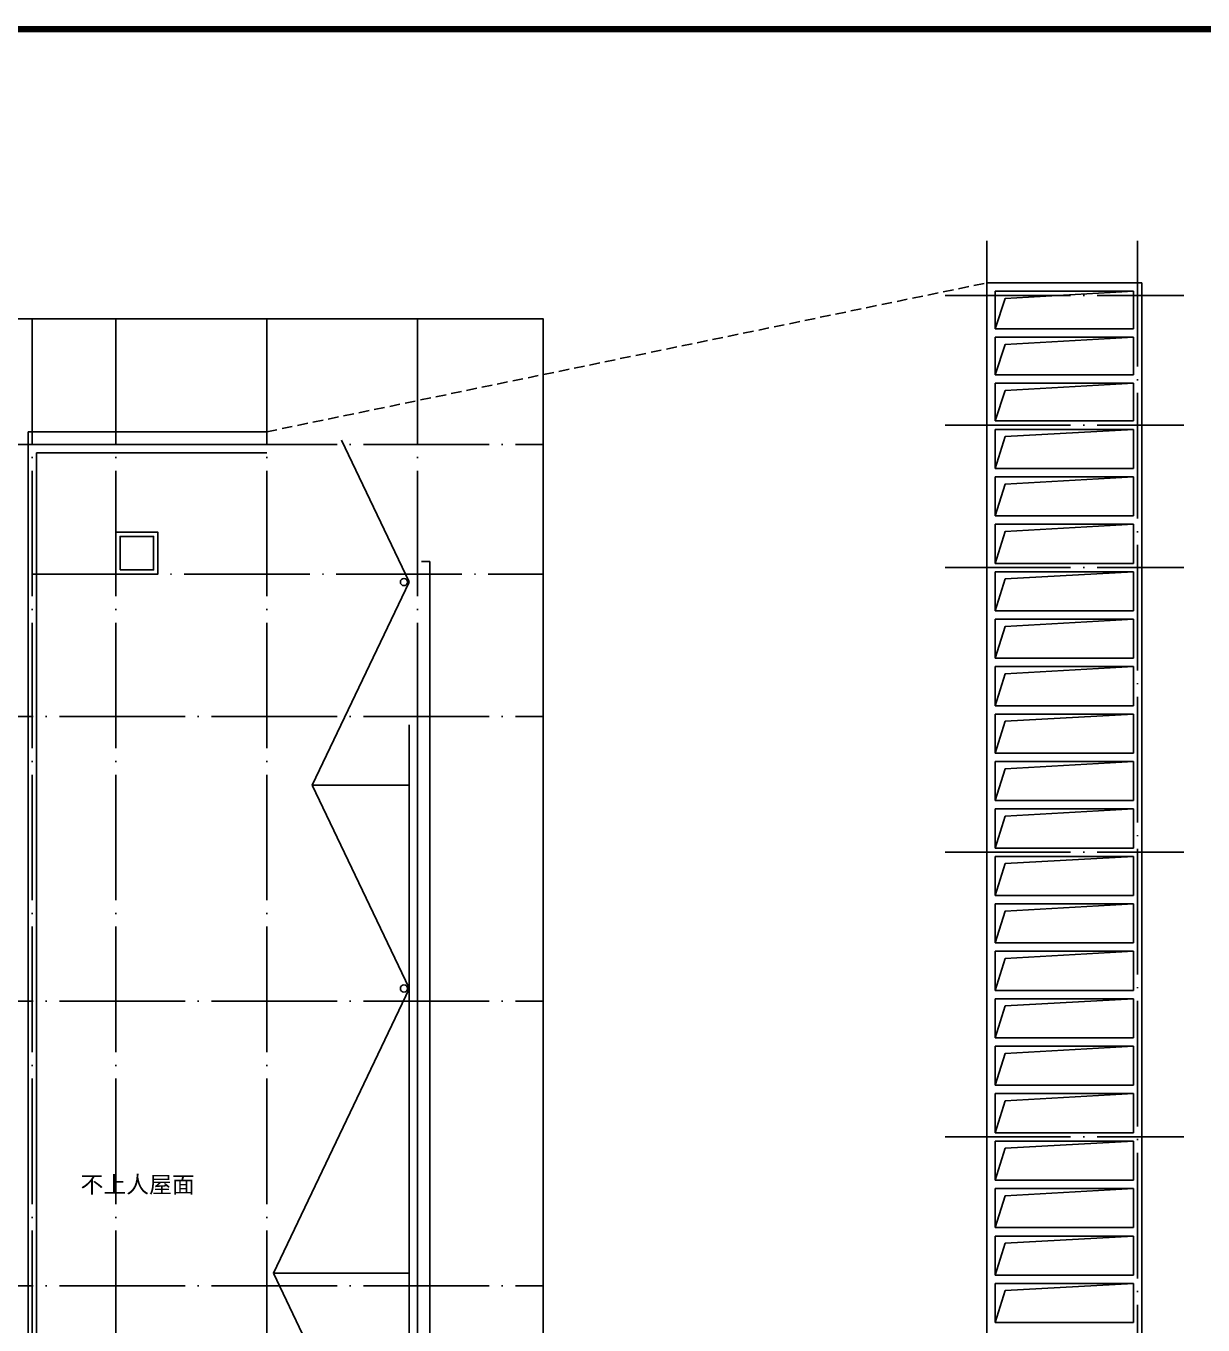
# Model space of a CAD drawing. Extents: x 5412679 to 5683609, y 301830 to 763830.
# Drawn here: x 5477963 to 5506077, y 458377 to 489405 of the extents above; entities that cross this region are included whole.
import ezdxf

# ---------------------------------------------------------------- set-up
doc = ezdxf.new("R2010")
doc.units = 0
doc.header["$LTSCALE"] = 1000
doc.header["$MEASUREMENT"] = 0
doc.linetypes.add('DOTE', pattern=[2.42, 2, -0.2, 0.02, -0.2])
doc.linetypes.add('HIDDEN', pattern=[0.375, 0.25, -0.125])
doc.layers.get('Defpoints').update_dxf_attribs({"color": 56})
for name, color, linetype in [('$dl$', 255, 'Continuous'), ('DOTE', 252, 'DOTE'), ('PUB_TEXT', 7, 'Continuous'), ('PUB_TITLE', 4, 'Continuous')]:
    doc.layers.add(name, color=color, linetype=linetype)
doc.styles.add('黑体', font='simhei.ttf', dxfattribs={"width": 0.6})

msp = doc.modelspace()

# ---------------------------------------------------------------- linework, layer by layer
at = {"layer": '$dl$', "linetype": 'ByBlock'}
for points in [[(5480113, 476312), (5481113, 476312), (5481113, 477312), (5480113, 477312)], [(5480213, 476412), (5481013, 476412), (5481013, 477212), (5480213, 477212)]]:
    msp.add_lwpolyline(points, close=True, dxfattribs=at)
at = {"linetype": 'HIDDEN'}
msp.add_line((5483713, 479712), (5500915, 483270), dxfattribs=at)
at = {"linetype": 'ByBlock'}
for p, q in [((5501115, 482170), (5504415, 482170)), ((5501115, 481970), (5504415, 481970)), ((5501115, 481070), (5504415, 481070)), ((5501115, 480870), (5504415, 480870)), ((5478013, 479712), (5483713, 479712)), ((5478013, 438912), (5478013, 479712)), ((5501115, 479970), (5504415, 479970)), ((5501115, 479770), (5504415, 479770)), ((5478013, 479412), (5483713, 479412)), ((5487113, 476131), (5485501, 479513)), ((5478213, 439412), (5478213, 479212)), ((5478213, 479212), (5483713, 479212)), ((5501115, 478836), (5504415, 478836)), ((5501115, 478636), (5504415, 478636)), ((5501115, 477703), (5504415, 477703)), ((5501115, 477503), (5504415, 477503)), ((5487413, 476613), (5487613, 476613)), ((5487613, 476613), (5487613, 438912)), ((5501115, 476570), (5504415, 476570)), ((5501115, 476370), (5504415, 476370)), ((5487113, 476117), (5484801, 471269)), ((5501115, 475436), (5504415, 475436)), ((5501115, 475236), (5504415, 475236)), ((5501115, 474303), (5504415, 474303)), ((5501115, 474103), (5504415, 474103)), ((5501115, 473170), (5504415, 473170)), ((5501115, 472970), (5504415, 472970)), ((5487113, 472712), (5487113, 439412)), ((5487313, 472712), (5487313, 439212)), ((5501115, 472036), (5504415, 472036)), ((5501115, 471836), (5504415, 471836)), ((5487113, 466421), (5484801, 471269)), ((5484801, 471269), (5487113, 471269)), ((5501115, 470903), (5504415, 470903)), ((5501115, 470703), (5504415, 470703)), ((5501115, 469770), (5504415, 469770)), ((5501115, 469570), (5504415, 469570)), ((5501115, 468636), (5504415, 468636)), ((5501115, 468436), (5504415, 468436)), ((5501115, 467503), (5504415, 467503)), ((5501115, 467303), (5504415, 467303)), ((5487113, 466407), (5483876, 459618)), ((5501115, 466370), (5504415, 466370)), ((5501115, 466170), (5504415, 466170)), ((5501115, 465236), (5504415, 465236)), ((5501115, 465036), (5504415, 465036)), ((5501115, 464103), (5504415, 464103)), ((5501115, 463903), (5504415, 463903)), ((5501115, 462970), (5504415, 462970)), ((5501115, 462770), (5504415, 462770)), ((5501115, 461836), (5504415, 461836)), ((5501115, 461636), (5504415, 461636)), ((5501115, 460703), (5504415, 460703)), ((5501115, 460503), (5504415, 460503)), ((5487113, 452830), (5483876, 459618)), ((5483876, 459618), (5487113, 459618)), ((5501115, 459570), (5504415, 459570)), ((5501115, 459370), (5504415, 459370)), ((5501115, 458436), (5504415, 458436))]:
    msp.add_line(p, q, dxfattribs=at)
msp.add_lwpolyline([(5504615, 483270), (5500915, 483270), (5500915, 449170), (5504615, 449170)], close=True, dxfattribs=at)
for points in [[(5504415, 483070), (5501353, 482898), (5501115, 482170)], [(5504415, 482170), (5504415, 483070), (5501115, 483070), (5501115, 482170)], [(5504415, 481970), (5501353, 481798), (5501115, 481070)], [(5501115, 481970), (5501115, 481070)], [(5504415, 481070), (5504415, 481970)], [(5504415, 480870), (5501353, 480698), (5501115, 479970)], [(5501115, 480870), (5501115, 479970)], [(5504415, 479970), (5504415, 480870)], [(5501115, 479770), (5501115, 478836)], [(5504415, 479770), (5501353, 479598), (5501115, 478836)], [(5504415, 478836), (5504415, 479770)], [(5501115, 478636), (5501115, 477703)], [(5504415, 478636), (5501353, 478464), (5501115, 477703)], [(5504415, 477703), (5504415, 478636)], [(5501115, 477503), (5501115, 476570)], [(5504415, 477503), (5501353, 477331), (5501115, 476570)], [(5504415, 476570), (5504415, 477503)], [(5501115, 476370), (5501115, 475436)], [(5504415, 476370), (5501353, 476198), (5501115, 475436)], [(5504415, 475436), (5504415, 476370)], [(5504415, 475236), (5501353, 475064), (5501115, 474303)], [(5501115, 475236), (5501115, 474303)], [(5504415, 474303), (5504415, 475236)], [(5504415, 474103), (5501353, 473931), (5501115, 473170)], [(5504415, 474103), (5501353, 473931), (5501115, 473170)], [(5501115, 474103), (5501115, 473170)], [(5504415, 473170), (5504415, 474103)], [(5504415, 472970), (5501353, 472798), (5501115, 472036)], [(5501115, 472970), (5501115, 472036)], [(5504415, 472036), (5504415, 472970)], [(5501115, 471836), (5501115, 470903)], [(5504415, 471836), (5501353, 471664), (5501115, 470903)], [(5504415, 470903), (5504415, 471836)], [(5501115, 470703), (5501115, 469770)], [(5504415, 470703), (5501353, 470531), (5501115, 469770)], [(5504415, 470703), (5501353, 470531), (5501115, 469770)], [(5504415, 469770), (5504415, 470703)], [(5501115, 469570), (5501115, 468636)], [(5504415, 469570), (5501353, 469398), (5501115, 468636)], [(5504415, 468636), (5504415, 469570)], [(5501115, 468436), (5501115, 467503)], [(5504415, 468436), (5501353, 468264), (5501115, 467503)], [(5504415, 467503), (5504415, 468436)], [(5501115, 467303), (5501115, 466370)], [(5504415, 467303), (5501353, 467131), (5501115, 466370)], [(5504415, 467303), (5501353, 467131), (5501115, 466370)], [(5504415, 466370), (5504415, 467303)], [(5501115, 466170), (5501115, 465236)], [(5504415, 466170), (5501353, 465998), (5501115, 465236)], [(5504415, 465236), (5504415, 466170)], [(5501115, 465036), (5501115, 464103)], [(5504415, 465036), (5501353, 464864), (5501115, 464103)], [(5504415, 464103), (5504415, 465036)], [(5501115, 463903), (5501115, 462970)], [(5504415, 463903), (5501353, 463731), (5501115, 462970)], [(5504415, 463903), (5501353, 463731), (5501115, 462970)], [(5504415, 462970), (5504415, 463903)], [(5501115, 462770), (5501115, 461836)], [(5504415, 462770), (5501353, 462598), (5501115, 461836)], [(5504415, 461836), (5504415, 462770)], [(5501115, 461636), (5501115, 460703)], [(5504415, 461636), (5501353, 461464), (5501115, 460703)], [(5504415, 460703), (5504415, 461636)], [(5501115, 460503), (5501115, 459570)], [(5504415, 460503), (5501353, 460331), (5501115, 459570)], [(5504415, 460503), (5501353, 460331), (5501115, 459570)], [(5504415, 459570), (5504415, 460503)], [(5501115, 459370), (5501115, 458436)], [(5504415, 459370), (5501353, 459198), (5501115, 458436)], [(5504415, 458436), (5504415, 459370)]]:
    msp.add_lwpolyline(points, dxfattribs=at)
for centre in [(5486992, 476124), (5486992, 466414)]:
    msp.add_circle(centre, 86.5, dxfattribs=at)
at = {"layer": 'Defpoints', "ltscale": 2}
msp.add_lwpolyline([(5424313, 482412), (5490313, 482412), (5490313, 436212), (5424313, 436212)], close=True, dxfattribs=at)
at = {"layer": 'DOTE', "ltscale": 1.5}
for p, q in [((5500915, 484270), (5500915, 448070)), ((5504515, 484270), (5504515, 448070)), ((5499915, 482970), (5505615, 482970)), ((5478113, 482412), (5478113, 436212)), ((5480113, 482412), (5480113, 436212)), ((5483713, 482412), (5483713, 436212)), ((5487313, 482412), (5487313, 436212)), ((5499915, 479870), (5505615, 479870)), ((5424313, 479412), (5490313, 479412)), ((5478113, 476312), (5490313, 476312)), ((5499915, 476470), (5505615, 476470)), ((5424313, 472912), (5490313, 472912)), ((5499915, 469670), (5505615, 469670)), ((5424313, 466112), (5490313, 466112)), ((5499915, 462870), (5505615, 462870)), ((5424313, 459312), (5490313, 459312))]:
    msp.add_line(p, q, dxfattribs=at)
at = {"layer": 'PUB_TITLE', "linetype": 'ByBlock', "const_width": 150}
msp.add_lwpolyline([(5416429, 429330), (5522629, 429330), (5522629, 489330), (5416429, 489330)], close=True, dxfattribs=at)

# ---------------------------------------------------------------- texts
at = {"layer": 'PUB_TEXT', "style": '黑体'}
msp.add_text('不上人屋面', height=400, dxfattribs=at).set_placement((5479266, 461533))

doc.saveas('drawing.dxf')
